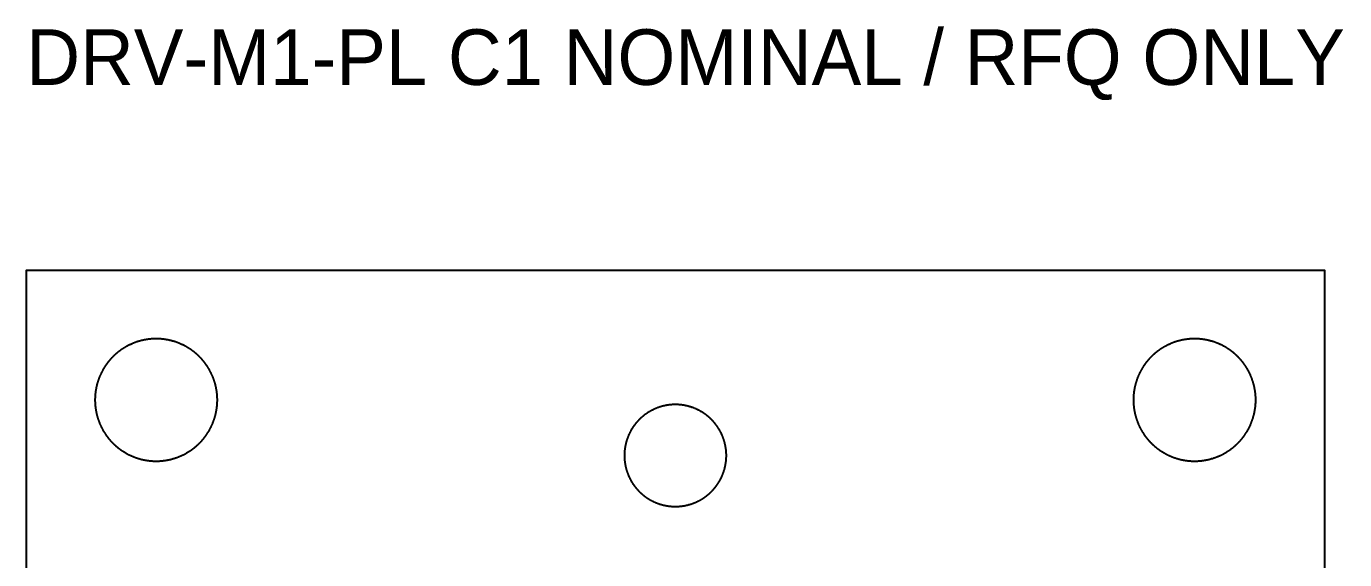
# Model space of a CAD drawing. Header units: millimetres. Extents: x 0 to 109, y 0 to 78.
# Drawn here: x 0 to 71.1, y 49.4 to 78.2 of the extents above; entities that cross this region are included whole.
import ezdxf

# ---------------------------------------------------------------- set-up
doc = ezdxf.new("R2010")
doc.units = ezdxf.units.MM
doc.layers.add('CUT', color=7, linetype='Continuous')
doc.layers.add('INFO', color=7, linetype='Continuous')

msp = doc.modelspace()

# ---------------------------------------------------------------- linework, layer by layer
at = {"layer": 'CUT'}
for points in [[(0, 0), (0, 65), (70, 65), (70, 0)], [(10.3, 58.04), (10.299, 58.061), (10.299, 58.081), (10.298, 58.101), (10.298, 58.121), (10.297, 58.142), (10.296, 58.162), (10.295, 58.182), (10.294, 58.202), (10.292, 58.223), (10.291, 58.243), (10.29, 58.263), (10.288, 58.283), (10.286, 58.303), (10.284, 58.323), (10.282, 58.344), (10.28, 58.364), (10.278, 58.384), (10.275, 58.404), (10.273, 58.424), (10.27, 58.444), (10.267, 58.464), (10.264, 58.484), (10.261, 58.504), (10.258, 58.524), (10.255, 58.544), (10.251, 58.564), (10.248, 58.584), (10.244, 58.604), (10.24, 58.624), (10.237, 58.644), (10.233, 58.664), (10.228, 58.683), (10.224, 58.703), (10.22, 58.723), (10.215, 58.743), (10.211, 58.762), (10.206, 58.782), (10.201, 58.802), (10.196, 58.821), (10.191, 58.841), (10.186, 58.861), (10.18, 58.88), (10.175, 58.9), (10.169, 58.919), (10.164, 58.939), (10.158, 58.958), (10.152, 58.977), (10.146, 58.997), (10.14, 59.016), (10.133, 59.035), (10.127, 59.054), (10.121, 59.074), (10.114, 59.093), (10.107, 59.112), (10.1, 59.131), (10.093, 59.15), (10.086, 59.169), (10.079, 59.188), (10.072, 59.207), (10.064, 59.225), (10.056, 59.244), (10.049, 59.263), (10.041, 59.282), (10.033, 59.3), (10.025, 59.319), (10.017, 59.337), (10.009, 59.356), (10, 59.374), (9.992, 59.393), (9.983, 59.411), (9.974, 59.429), (9.966, 59.447), (9.957, 59.466), (9.948, 59.484), (9.938, 59.502), (9.929, 59.52), (9.92, 59.538), (9.91, 59.556), (9.901, 59.573), (9.891, 59.591), (9.881, 59.609), (9.871, 59.627), (9.861, 59.644), (9.851, 59.662), (9.841, 59.679), (9.831, 59.697), (9.82, 59.714), (9.809, 59.731), (9.799, 59.748), (9.788, 59.765), (9.777, 59.783), (9.766, 59.8), (9.755, 59.817), (9.744, 59.833), (9.733, 59.85), (9.721, 59.867), (9.71, 59.884), (9.698, 59.9), (9.686, 59.917), (9.675, 59.933), (9.663, 59.95), (9.651, 59.966), (9.638, 59.982), (9.626, 59.998), (9.614, 60.014), (9.602, 60.03), (9.589, 60.046), (9.576, 60.062), (9.564, 60.078), (9.551, 60.093), (9.538, 60.109), (9.525, 60.125), (9.512, 60.14), (9.499, 60.155), (9.486, 60.171), (9.472, 60.186), (9.459, 60.201), (9.445, 60.216), (9.431, 60.231), (9.418, 60.246), (9.404, 60.261), (9.39, 60.275), (9.376, 60.29), (9.362, 60.305), (9.348, 60.319), (9.333, 60.333), (9.319, 60.348), (9.305, 60.362), (9.29, 60.376), (9.275, 60.39), (9.261, 60.404), (9.246, 60.418), (9.231, 60.431), (9.216, 60.445), (9.201, 60.459), (9.186, 60.472), (9.171, 60.486), (9.155, 60.499), (9.14, 60.512), (9.125, 60.525), (9.109, 60.538), (9.093, 60.551), (9.078, 60.564), (9.062, 60.576), (9.046, 60.589), (9.03, 60.602), (9.014, 60.614), (8.998, 60.626), (8.982, 60.638), (8.966, 60.651), (8.95, 60.663), (8.933, 60.675), (8.917, 60.686), (8.9, 60.698), (8.884, 60.71), (8.867, 60.721), (8.85, 60.733), (8.833, 60.744), (8.817, 60.755), (8.8, 60.766), (8.783, 60.777), (8.765, 60.788), (8.748, 60.799), (8.731, 60.809), (8.714, 60.82), (8.697, 60.831), (8.679, 60.841), (8.662, 60.851), (8.644, 60.861), (8.627, 60.871), (8.609, 60.881), (8.591, 60.891), (8.573, 60.901), (8.556, 60.91), (8.538, 60.92), (8.52, 60.929), (8.502, 60.938), (8.484, 60.948), (8.466, 60.957), (8.447, 60.966), (8.429, 60.974), (8.411, 60.983), (8.393, 60.992), (8.374, 61), (8.356, 61.009), (8.337, 61.017), (8.319, 61.025), (8.3, 61.033), (8.282, 61.041), (8.263, 61.049), (8.244, 61.056), (8.225, 61.064), (8.207, 61.072), (8.188, 61.079), (8.169, 61.086), (8.15, 61.093), (8.131, 61.1), (8.112, 61.107), (8.093, 61.114), (8.074, 61.121), (8.054, 61.127), (8.035, 61.133), (8.016, 61.14), (7.997, 61.146), (7.977, 61.152), (7.958, 61.158), (7.939, 61.164), (7.919, 61.169), (7.9, 61.175), (7.88, 61.18), (7.861, 61.186), (7.841, 61.191), (7.821, 61.196), (7.802, 61.201), (7.782, 61.206), (7.762, 61.211), (7.743, 61.215), (7.723, 61.22), (7.703, 61.224), (7.683, 61.228), (7.664, 61.233), (7.644, 61.237), (7.624, 61.24), (7.604, 61.244), (7.584, 61.248), (7.564, 61.251), (7.544, 61.255), (7.524, 61.258), (7.504, 61.261), (7.484, 61.264), (7.464, 61.267), (7.444, 61.27), (7.424, 61.273), (7.404, 61.275), (7.384, 61.278), (7.364, 61.28), (7.344, 61.282), (7.323, 61.284), (7.303, 61.286), (7.283, 61.288), (7.263, 61.29), (7.243, 61.291), (7.223, 61.292), (7.202, 61.294), (7.182, 61.295), (7.162, 61.296), (7.142, 61.297), (7.121, 61.298), (7.101, 61.298), (7.081, 61.299), (7.061, 61.299), (7.04, 61.3), (7.02, 61.3), (7, 61.3), (6.98, 61.3), (6.96, 61.3), (6.939, 61.299), (6.919, 61.299), (6.899, 61.298), (6.879, 61.298), (6.858, 61.297), (6.838, 61.296), (6.818, 61.295), (6.798, 61.294), (6.777, 61.292), (6.757, 61.291), (6.737, 61.29), (6.717, 61.288), (6.697, 61.286), (6.677, 61.284), (6.656, 61.282), (6.636, 61.28), (6.616, 61.278), (6.596, 61.275), (6.576, 61.273), (6.556, 61.27), (6.536, 61.267), (6.516, 61.264), (6.496, 61.261), (6.476, 61.258), (6.456, 61.255), (6.436, 61.251), (6.416, 61.248), (6.396, 61.244), (6.376, 61.24), (6.356, 61.237), (6.336, 61.233), (6.317, 61.228), (6.297, 61.224), (6.277, 61.22), (6.257, 61.215), (6.238, 61.211), (6.218, 61.206), (6.198, 61.201), (6.179, 61.196), (6.159, 61.191), (6.139, 61.186), (6.12, 61.18), (6.1, 61.175), (6.081, 61.169), (6.061, 61.164), (6.042, 61.158), (6.023, 61.152), (6.003, 61.146), (5.984, 61.14), (5.965, 61.133), (5.946, 61.127), (5.926, 61.121), (5.907, 61.114), (5.888, 61.107), (5.869, 61.1), (5.85, 61.093), (5.831, 61.086), (5.812, 61.079), (5.793, 61.072), (5.775, 61.064), (5.756, 61.056), (5.737, 61.049), (5.718, 61.041), (5.7, 61.033), (5.681, 61.025), (5.663, 61.017), (5.644, 61.009), (5.626, 61), (5.607, 60.992), (5.589, 60.983), (5.571, 60.974), (5.553, 60.966), (5.534, 60.957), (5.516, 60.948), (5.498, 60.938), (5.48, 60.929), (5.462, 60.92), (5.444, 60.91), (5.427, 60.901), (5.409, 60.891), (5.391, 60.881), (5.373, 60.871), (5.356, 60.861), (5.338, 60.851), (5.321, 60.841), (5.303, 60.831), (5.286, 60.82), (5.269, 60.809), (5.252, 60.799), (5.235, 60.788), (5.217, 60.777), (5.2, 60.766), (5.183, 60.755), (5.167, 60.744), (5.15, 60.733), (5.133, 60.721), (5.116, 60.71), (5.1, 60.698), (5.083, 60.686), (5.067, 60.675), (5.05, 60.663), (5.034, 60.651), (5.018, 60.638), (5.002, 60.626), (4.986, 60.614), (4.97, 60.602), (4.954, 60.589), (4.938, 60.576), (4.922, 60.564), (4.907, 60.551), (4.891, 60.538), (4.875, 60.525), (4.86, 60.512), (4.845, 60.499), (4.829, 60.486), (4.814, 60.472), (4.799, 60.459), (4.784, 60.445), (4.769, 60.431), (4.754, 60.418), (4.739, 60.404), (4.725, 60.39), (4.71, 60.376), (4.695, 60.362), (4.681, 60.348), (4.667, 60.333), (4.652, 60.319), (4.638, 60.305), (4.624, 60.29), (4.61, 60.275), (4.596, 60.261), (4.582, 60.246), (4.569, 60.231), (4.555, 60.216), (4.541, 60.201), (4.528, 60.186), (4.514, 60.171), (4.501, 60.155), (4.488, 60.14), (4.475, 60.125), (4.462, 60.109), (4.449, 60.093), (4.436, 60.078), (4.424, 60.062), (4.411, 60.046), (4.398, 60.03), (4.386, 60.014), (4.374, 59.998), (4.362, 59.982), (4.349, 59.966), (4.337, 59.95), (4.325, 59.933), (4.314, 59.917), (4.302, 59.9), (4.29, 59.884), (4.279, 59.867), (4.267, 59.85), (4.256, 59.833), (4.245, 59.817), (4.234, 59.8), (4.223, 59.783), (4.212, 59.765), (4.201, 59.748), (4.191, 59.731), (4.18, 59.714), (4.169, 59.697), (4.159, 59.679), (4.149, 59.662), (4.139, 59.644), (4.129, 59.627), (4.119, 59.609), (4.109, 59.591), (4.099, 59.573), (4.09, 59.556), (4.08, 59.538), (4.071, 59.52), (4.062, 59.502), (4.052, 59.484), (4.043, 59.466), (4.034, 59.447), (4.026, 59.429), (4.017, 59.411), (4.008, 59.393), (4, 59.374), (3.991, 59.356), (3.983, 59.337), (3.975, 59.319), (3.967, 59.3), (3.959, 59.282), (3.951, 59.263), (3.944, 59.244), (3.936, 59.225), (3.928, 59.207), (3.921, 59.188), (3.914, 59.169), (3.907, 59.15), (3.9, 59.131), (3.893, 59.112), (3.886, 59.093), (3.879, 59.074), (3.873, 59.054), (3.867, 59.035), (3.86, 59.016), (3.854, 58.997), (3.848, 58.977), (3.842, 58.958), (3.836, 58.939), (3.831, 58.919), (3.825, 58.9), (3.82, 58.88), (3.814, 58.861), (3.809, 58.841), (3.804, 58.821), (3.799, 58.802), (3.794, 58.782), (3.789, 58.762), (3.785, 58.743), (3.78, 58.723), (3.776, 58.703), (3.772, 58.683), (3.767, 58.664), (3.763, 58.644), (3.76, 58.624), (3.756, 58.604), (3.752, 58.584), (3.749, 58.564), (3.745, 58.544), (3.742, 58.524), (3.739, 58.504), (3.736, 58.484), (3.733, 58.464), (3.73, 58.444), (3.727, 58.424), (3.725, 58.404), (3.722, 58.384), (3.72, 58.364), (3.718, 58.344), (3.716, 58.323), (3.714, 58.303), (3.712, 58.283), (3.71, 58.263), (3.709, 58.243), (3.708, 58.223), (3.706, 58.202), (3.705, 58.182), (3.704, 58.162), (3.703, 58.142), (3.702, 58.121), (3.702, 58.101), (3.701, 58.081), (3.701, 58.061), (3.7, 58.04), (3.7, 58.02), (3.7, 58), (3.7, 57.98), (3.7, 57.96), (3.701, 57.939), (3.701, 57.919), (3.702, 57.899), (3.702, 57.879), (3.703, 57.858), (3.704, 57.838), (3.705, 57.818), (3.706, 57.798), (3.708, 57.777), (3.709, 57.757), (3.71, 57.737), (3.712, 57.717), (3.714, 57.697), (3.716, 57.677), (3.718, 57.656), (3.72, 57.636), (3.722, 57.616), (3.725, 57.596), (3.727, 57.576), (3.73, 57.556), (3.733, 57.536), (3.736, 57.516), (3.739, 57.496), (3.742, 57.476), (3.745, 57.456), (3.749, 57.436), (3.752, 57.416), (3.756, 57.396), (3.76, 57.376), (3.763, 57.356), (3.767, 57.336), (3.772, 57.317), (3.776, 57.297), (3.78, 57.277), (3.785, 57.257), (3.789, 57.238), (3.794, 57.218), (3.799, 57.198), (3.804, 57.179), (3.809, 57.159), (3.814, 57.139), (3.82, 57.12), (3.825, 57.1), (3.831, 57.081), (3.836, 57.061), (3.842, 57.042), (3.848, 57.023), (3.854, 57.003), (3.86, 56.984), (3.867, 56.965), (3.873, 56.946), (3.879, 56.926), (3.886, 56.907), (3.893, 56.888), (3.9, 56.869), (3.907, 56.85), (3.914, 56.831), (3.921, 56.812), (3.928, 56.793), (3.936, 56.775), (3.944, 56.756), (3.951, 56.737), (3.959, 56.718), (3.967, 56.7), (3.975, 56.681), (3.983, 56.663), (3.991, 56.644), (4, 56.626), (4.008, 56.607), (4.017, 56.589), (4.026, 56.571), (4.034, 56.553), (4.043, 56.534), (4.052, 56.516), (4.062, 56.498), (4.071, 56.48), (4.08, 56.462), (4.09, 56.444), (4.099, 56.427), (4.109, 56.409), (4.119, 56.391), (4.129, 56.373), (4.139, 56.356), (4.149, 56.338), (4.159, 56.321), (4.169, 56.303), (4.18, 56.286), (4.191, 56.269), (4.201, 56.252), (4.212, 56.235), (4.223, 56.217), (4.234, 56.2), (4.245, 56.183), (4.256, 56.167), (4.267, 56.15), (4.279, 56.133), (4.29, 56.116), (4.302, 56.1), (4.314, 56.083), (4.325, 56.067), (4.337, 56.05), (4.349, 56.034), (4.362, 56.018), (4.374, 56.002), (4.386, 55.986), (4.398, 55.97), (4.411, 55.954), (4.424, 55.938), (4.436, 55.922), (4.449, 55.907), (4.462, 55.891), (4.475, 55.875), (4.488, 55.86), (4.501, 55.845), (4.514, 55.829), (4.528, 55.814), (4.541, 55.799), (4.555, 55.784), (4.569, 55.769), (4.582, 55.754), (4.596, 55.739), (4.61, 55.725), (4.624, 55.71), (4.638, 55.695), (4.652, 55.681), (4.667, 55.667), (4.681, 55.652), (4.695, 55.638), (4.71, 55.624), (4.725, 55.61), (4.739, 55.596), (4.754, 55.582), (4.769, 55.569), (4.784, 55.555), (4.799, 55.541), (4.814, 55.528), (4.829, 55.514), (4.845, 55.501), (4.86, 55.488), (4.875, 55.475), (4.891, 55.462), (4.907, 55.449), (4.922, 55.436), (4.938, 55.424), (4.954, 55.411), (4.97, 55.398), (4.986, 55.386), (5.002, 55.374), (5.018, 55.362), (5.034, 55.349), (5.05, 55.337), (5.067, 55.325), (5.083, 55.314), (5.1, 55.302), (5.116, 55.29), (5.133, 55.279), (5.15, 55.267), (5.167, 55.256), (5.183, 55.245), (5.2, 55.234), (5.217, 55.223), (5.235, 55.212), (5.252, 55.201), (5.269, 55.191), (5.286, 55.18), (5.303, 55.169), (5.321, 55.159), (5.338, 55.149), (5.356, 55.139), (5.373, 55.129), (5.391, 55.119), (5.409, 55.109), (5.427, 55.099), (5.444, 55.09), (5.462, 55.08), (5.48, 55.071), (5.498, 55.062), (5.516, 55.052), (5.534, 55.043), (5.553, 55.034), (5.571, 55.026), (5.589, 55.017), (5.607, 55.008), (5.626, 55), (5.644, 54.991), (5.663, 54.983), (5.681, 54.975), (5.7, 54.967), (5.718, 54.959), (5.737, 54.951), (5.756, 54.944), (5.775, 54.936), (5.793, 54.928), (5.812, 54.921), (5.831, 54.914), (5.85, 54.907), (5.869, 54.9), (5.888, 54.893), (5.907, 54.886), (5.926, 54.879), (5.946, 54.873), (5.965, 54.867), (5.984, 54.86), (6.003, 54.854), (6.023, 54.848), (6.042, 54.842), (6.061, 54.836), (6.081, 54.831), (6.1, 54.825), (6.12, 54.82), (6.139, 54.814), (6.159, 54.809), (6.179, 54.804), (6.198, 54.799), (6.218, 54.794), (6.238, 54.789), (6.257, 54.785), (6.277, 54.78), (6.297, 54.776), (6.317, 54.772), (6.336, 54.767), (6.356, 54.763), (6.376, 54.76), (6.396, 54.756), (6.416, 54.752), (6.436, 54.749), (6.456, 54.745), (6.476, 54.742), (6.496, 54.739), (6.516, 54.736), (6.536, 54.733), (6.556, 54.73), (6.576, 54.727), (6.596, 54.725), (6.616, 54.722), (6.636, 54.72), (6.656, 54.718), (6.677, 54.716), (6.697, 54.714), (6.717, 54.712), (6.737, 54.71), (6.757, 54.709), (6.777, 54.708), (6.798, 54.706), (6.818, 54.705), (6.838, 54.704), (6.858, 54.703), (6.879, 54.702), (6.899, 54.702), (6.919, 54.701), (6.939, 54.701), (6.96, 54.7), (6.98, 54.7), (7, 54.7), (7.02, 54.7), (7.04, 54.7), (7.061, 54.701), (7.081, 54.701), (7.101, 54.702), (7.121, 54.702), (7.142, 54.703), (7.162, 54.704), (7.182, 54.705), (7.202, 54.706), (7.223, 54.708), (7.243, 54.709), (7.263, 54.71), (7.283, 54.712), (7.303, 54.714), (7.323, 54.716), (7.344, 54.718), (7.364, 54.72), (7.384, 54.722), (7.404, 54.725), (7.424, 54.727), (7.444, 54.73), (7.464, 54.733), (7.484, 54.736), (7.504, 54.739), (7.524, 54.742), (7.544, 54.745), (7.564, 54.749), (7.584, 54.752), (7.604, 54.756), (7.624, 54.76), (7.644, 54.763), (7.664, 54.767), (7.683, 54.772), (7.703, 54.776), (7.723, 54.78), (7.743, 54.785), (7.762, 54.789), (7.782, 54.794), (7.802, 54.799), (7.821, 54.804), (7.841, 54.809), (7.861, 54.814), (7.88, 54.82), (7.9, 54.825), (7.919, 54.831), (7.939, 54.836), (7.958, 54.842), (7.977, 54.848), (7.997, 54.854), (8.016, 54.86), (8.035, 54.867), (8.054, 54.873), (8.074, 54.879), (8.093, 54.886), (8.112, 54.893), (8.131, 54.9), (8.15, 54.907), (8.169, 54.914), (8.188, 54.921), (8.207, 54.928), (8.225, 54.936), (8.244, 54.944), (8.263, 54.951), (8.282, 54.959), (8.3, 54.967), (8.319, 54.975), (8.337, 54.983), (8.356, 54.991), (8.374, 55), (8.393, 55.008), (8.411, 55.017), (8.429, 55.026), (8.447, 55.034), (8.466, 55.043), (8.484, 55.052), (8.502, 55.062), (8.52, 55.071), (8.538, 55.08), (8.556, 55.09), (8.573, 55.099), (8.591, 55.109), (8.609, 55.119), (8.627, 55.129), (8.644, 55.139), (8.662, 55.149), (8.679, 55.159), (8.697, 55.169), (8.714, 55.18), (8.731, 55.191), (8.748, 55.201), (8.765, 55.212), (8.783, 55.223), (8.8, 55.234), (8.817, 55.245), (8.833, 55.256), (8.85, 55.267), (8.867, 55.279), (8.884, 55.29), (8.9, 55.302), (8.917, 55.314), (8.933, 55.325), (8.95, 55.337), (8.966, 55.349), (8.982, 55.362), (8.998, 55.374), (9.014, 55.386), (9.03, 55.398), (9.046, 55.411), (9.062, 55.424), (9.078, 55.436), (9.093, 55.449), (9.109, 55.462), (9.125, 55.475), (9.14, 55.488), (9.155, 55.501), (9.171, 55.514), (9.186, 55.528), (9.201, 55.541), (9.216, 55.555), (9.231, 55.569), (9.246, 55.582), (9.261, 55.596), (9.275, 55.61), (9.29, 55.624), (9.305, 55.638), (9.319, 55.652), (9.333, 55.667), (9.348, 55.681), (9.362, 55.695), (9.376, 55.71), (9.39, 55.725), (9.404, 55.739), (9.418, 55.754), (9.431, 55.769), (9.445, 55.784), (9.459, 55.799), (9.472, 55.814), (9.486, 55.829), (9.499, 55.845), (9.512, 55.86), (9.525, 55.875), (9.538, 55.891), (9.551, 55.907), (9.564, 55.922), (9.576, 55.938), (9.589, 55.954), (9.602, 55.97), (9.614, 55.986), (9.626, 56.002), (9.638, 56.018), (9.651, 56.034), (9.663, 56.05), (9.675, 56.067), (9.686, 56.083), (9.698, 56.1), (9.71, 56.116), (9.721, 56.133), (9.733, 56.15), (9.744, 56.167), (9.755, 56.183), (9.766, 56.2), (9.777, 56.217), (9.788, 56.235), (9.799, 56.252), (9.809, 56.269), (9.82, 56.286), (9.831, 56.303), (9.841, 56.321), (9.851, 56.338), (9.861, 56.356), (9.871, 56.373), (9.881, 56.391), (9.891, 56.409), (9.901, 56.427), (9.91, 56.444), (9.92, 56.462), (9.929, 56.48), (9.938, 56.498), (9.948, 56.516), (9.957, 56.534), (9.966, 56.553), (9.974, 56.571), (9.983, 56.589), (9.992, 56.607), (10, 56.626), (10.009, 56.644), (10.017, 56.663), (10.025, 56.681), (10.033, 56.7), (10.041, 56.718), (10.049, 56.737), (10.056, 56.756), (10.064, 56.775), (10.072, 56.793), (10.079, 56.812), (10.086, 56.831), (10.093, 56.85), (10.1, 56.869), (10.107, 56.888), (10.114, 56.907), (10.121, 56.926), (10.127, 56.946), (10.133, 56.965), (10.14, 56.984), (10.146, 57.003), (10.152, 57.023), (10.158, 57.042), (10.164, 57.061), (10.169, 57.081), (10.175, 57.1), (10.18, 57.12), (10.186, 57.139), (10.191, 57.159), (10.196, 57.179), (10.201, 57.198), (10.206, 57.218), (10.211, 57.238), (10.215, 57.257), (10.22, 57.277), (10.224, 57.297), (10.228, 57.317), (10.233, 57.336), (10.237, 57.356), (10.24, 57.376), (10.244, 57.396), (10.248, 57.416), (10.251, 57.436), (10.255, 57.456), (10.258, 57.476), (10.261, 57.496), (10.264, 57.516), (10.267, 57.536), (10.27, 57.556), (10.273, 57.576), (10.275, 57.596), (10.278, 57.616), (10.28, 57.636), (10.282, 57.656), (10.284, 57.677), (10.286, 57.697), (10.288, 57.717), (10.29, 57.737), (10.291, 57.757), (10.292, 57.777), (10.294, 57.798), (10.295, 57.818), (10.296, 57.838), (10.297, 57.858), (10.298, 57.879), (10.298, 57.899), (10.299, 57.919), (10.299, 57.939), (10.3, 57.96), (10.3, 57.98), (10.3, 58), (10.3, 58.02)], [(66.3, 58.02), (66.3, 58.04), (66.299, 58.061), (66.299, 58.081), (66.298, 58.101), (66.298, 58.121), (66.297, 58.142), (66.296, 58.162), (66.295, 58.182), (66.294, 58.202), (66.292, 58.223), (66.291, 58.243), (66.29, 58.263), (66.288, 58.283), (66.286, 58.303), (66.284, 58.323), (66.282, 58.344), (66.28, 58.364), (66.278, 58.384), (66.275, 58.404), (66.273, 58.424), (66.27, 58.444), (66.267, 58.464), (66.264, 58.484), (66.261, 58.504), (66.258, 58.524), (66.255, 58.544), (66.251, 58.564), (66.248, 58.584), (66.244, 58.604), (66.24, 58.624), (66.237, 58.644), (66.233, 58.664), (66.228, 58.683), (66.224, 58.703), (66.22, 58.723), (66.215, 58.743), (66.211, 58.762), (66.206, 58.782), (66.201, 58.802), (66.196, 58.821), (66.191, 58.841), (66.186, 58.861), (66.18, 58.88), (66.175, 58.9), (66.169, 58.919), (66.164, 58.939), (66.158, 58.958), (66.152, 58.977), (66.146, 58.997), (66.14, 59.016), (66.133, 59.035), (66.127, 59.054), (66.121, 59.074), (66.114, 59.093), (66.107, 59.112), (66.1, 59.131), (66.093, 59.15), (66.086, 59.169), (66.079, 59.188), (66.072, 59.207), (66.064, 59.225), (66.056, 59.244), (66.049, 59.263), (66.041, 59.282), (66.033, 59.3), (66.025, 59.319), (66.017, 59.337), (66.009, 59.356), (66, 59.374), (65.992, 59.393), (65.983, 59.411), (65.974, 59.429), (65.966, 59.447), (65.957, 59.466), (65.948, 59.484), (65.938, 59.502), (65.929, 59.52), (65.92, 59.538), (65.91, 59.556), (65.901, 59.573), (65.891, 59.591), (65.881, 59.609), (65.871, 59.627), (65.861, 59.644), (65.851, 59.662), (65.841, 59.679), (65.831, 59.697), (65.82, 59.714), (65.809, 59.731), (65.799, 59.748), (65.788, 59.765), (65.777, 59.783), (65.766, 59.8), (65.755, 59.817), (65.744, 59.833), (65.733, 59.85), (65.721, 59.867), (65.71, 59.884), (65.698, 59.9), (65.686, 59.917), (65.675, 59.933), (65.663, 59.95), (65.651, 59.966), (65.638, 59.982), (65.626, 59.998), (65.614, 60.014), (65.602, 60.03), (65.589, 60.046), (65.576, 60.062), (65.564, 60.078), (65.551, 60.093), (65.538, 60.109), (65.525, 60.125), (65.512, 60.14), (65.499, 60.155), (65.486, 60.171), (65.472, 60.186), (65.459, 60.201), (65.445, 60.216), (65.431, 60.231), (65.418, 60.246), (65.404, 60.261), (65.39, 60.275), (65.376, 60.29), (65.362, 60.305), (65.348, 60.319), (65.333, 60.333), (65.319, 60.348), (65.305, 60.362), (65.29, 60.376), (65.275, 60.39), (65.261, 60.404), (65.246, 60.418), (65.231, 60.431), (65.216, 60.445), (65.201, 60.459), (65.186, 60.472), (65.171, 60.486), (65.155, 60.499), (65.14, 60.512), (65.125, 60.525), (65.109, 60.538), (65.093, 60.551), (65.078, 60.564), (65.062, 60.576), (65.046, 60.589), (65.03, 60.602), (65.014, 60.614), (64.998, 60.626), (64.982, 60.638), (64.966, 60.651), (64.95, 60.663), (64.933, 60.675), (64.917, 60.686), (64.9, 60.698), (64.884, 60.71), (64.867, 60.721), (64.85, 60.733), (64.833, 60.744), (64.817, 60.755), (64.8, 60.766), (64.783, 60.777), (64.765, 60.788), (64.748, 60.799), (64.731, 60.809), (64.714, 60.82), (64.697, 60.831), (64.679, 60.841), (64.662, 60.851), (64.644, 60.861), (64.627, 60.871), (64.609, 60.881), (64.591, 60.891), (64.573, 60.901), (64.556, 60.91), (64.538, 60.92), (64.52, 60.929), (64.502, 60.938), (64.484, 60.948), (64.466, 60.957), (64.447, 60.966), (64.429, 60.974), (64.411, 60.983), (64.393, 60.992), (64.374, 61), (64.356, 61.009), (64.337, 61.017), (64.319, 61.025), (64.3, 61.033), (64.282, 61.041), (64.263, 61.049), (64.244, 61.056), (64.225, 61.064), (64.207, 61.072), (64.188, 61.079), (64.169, 61.086), (64.15, 61.093), (64.131, 61.1), (64.112, 61.107), (64.093, 61.114), (64.074, 61.121), (64.054, 61.127), (64.035, 61.133), (64.016, 61.14), (63.997, 61.146), (63.977, 61.152), (63.958, 61.158), (63.939, 61.164), (63.919, 61.169), (63.9, 61.175), (63.88, 61.18), (63.861, 61.186), (63.841, 61.191), (63.821, 61.196), (63.802, 61.201), (63.782, 61.206), (63.762, 61.211), (63.743, 61.215), (63.723, 61.22), (63.703, 61.224), (63.683, 61.228), (63.664, 61.233), (63.644, 61.237), (63.624, 61.24), (63.604, 61.244), (63.584, 61.248), (63.564, 61.251), (63.544, 61.255), (63.524, 61.258), (63.504, 61.261), (63.484, 61.264), (63.464, 61.267), (63.444, 61.27), (63.424, 61.273), (63.404, 61.275), (63.384, 61.278), (63.364, 61.28), (63.344, 61.282), (63.323, 61.284), (63.303, 61.286), (63.283, 61.288), (63.263, 61.29), (63.243, 61.291), (63.223, 61.292), (63.202, 61.294), (63.182, 61.295), (63.162, 61.296), (63.142, 61.297), (63.121, 61.298), (63.101, 61.298), (63.081, 61.299), (63.061, 61.299), (63.04, 61.3), (63.02, 61.3), (63, 61.3), (62.98, 61.3), (62.96, 61.3), (62.939, 61.299), (62.919, 61.299), (62.899, 61.298), (62.879, 61.298), (62.858, 61.297), (62.838, 61.296), (62.818, 61.295), (62.798, 61.294), (62.777, 61.292), (62.757, 61.291), (62.737, 61.29), (62.717, 61.288), (62.697, 61.286), (62.677, 61.284), (62.656, 61.282), (62.636, 61.28), (62.616, 61.278), (62.596, 61.275), (62.576, 61.273), (62.556, 61.27), (62.536, 61.267), (62.516, 61.264), (62.496, 61.261), (62.476, 61.258), (62.456, 61.255), (62.436, 61.251), (62.416, 61.248), (62.396, 61.244), (62.376, 61.24), (62.356, 61.237), (62.336, 61.233), (62.317, 61.228), (62.297, 61.224), (62.277, 61.22), (62.257, 61.215), (62.238, 61.211), (62.218, 61.206), (62.198, 61.201), (62.179, 61.196), (62.159, 61.191), (62.139, 61.186), (62.12, 61.18), (62.1, 61.175), (62.081, 61.169), (62.061, 61.164), (62.042, 61.158), (62.023, 61.152), (62.003, 61.146), (61.984, 61.14), (61.965, 61.133), (61.946, 61.127), (61.926, 61.121), (61.907, 61.114), (61.888, 61.107), (61.869, 61.1), (61.85, 61.093), (61.831, 61.086), (61.812, 61.079), (61.793, 61.072), (61.775, 61.064), (61.756, 61.056), (61.737, 61.049), (61.718, 61.041), (61.7, 61.033), (61.681, 61.025), (61.663, 61.017), (61.644, 61.009), (61.626, 61), (61.607, 60.992), (61.589, 60.983), (61.571, 60.974), (61.553, 60.966), (61.534, 60.957), (61.516, 60.948), (61.498, 60.938), (61.48, 60.929), (61.462, 60.92), (61.444, 60.91), (61.427, 60.901), (61.409, 60.891), (61.391, 60.881), (61.373, 60.871), (61.356, 60.861), (61.338, 60.851), (61.321, 60.841), (61.303, 60.831), (61.286, 60.82), (61.269, 60.809), (61.252, 60.799), (61.235, 60.788), (61.217, 60.777), (61.2, 60.766), (61.183, 60.755), (61.167, 60.744), (61.15, 60.733), (61.133, 60.721), (61.116, 60.71), (61.1, 60.698), (61.083, 60.686), (61.067, 60.675), (61.05, 60.663), (61.034, 60.651), (61.018, 60.638), (61.002, 60.626), (60.986, 60.614), (60.97, 60.602), (60.954, 60.589), (60.938, 60.576), (60.922, 60.564), (60.907, 60.551), (60.891, 60.538), (60.875, 60.525), (60.86, 60.512), (60.845, 60.499), (60.829, 60.486), (60.814, 60.472), (60.799, 60.459), (60.784, 60.445), (60.769, 60.431), (60.754, 60.418), (60.739, 60.404), (60.725, 60.39), (60.71, 60.376), (60.695, 60.362), (60.681, 60.348), (60.667, 60.333), (60.652, 60.319), (60.638, 60.305), (60.624, 60.29), (60.61, 60.275), (60.596, 60.261), (60.582, 60.246), (60.569, 60.231), (60.555, 60.216), (60.541, 60.201), (60.528, 60.186), (60.514, 60.171), (60.501, 60.155), (60.488, 60.14), (60.475, 60.125), (60.462, 60.109), (60.449, 60.093), (60.436, 60.078), (60.424, 60.062), (60.411, 60.046), (60.398, 60.03), (60.386, 60.014), (60.374, 59.998), (60.362, 59.982), (60.349, 59.966), (60.337, 59.95), (60.325, 59.933), (60.314, 59.917), (60.302, 59.9), (60.29, 59.884), (60.279, 59.867), (60.267, 59.85), (60.256, 59.833), (60.245, 59.817), (60.234, 59.8), (60.223, 59.783), (60.212, 59.765), (60.201, 59.748), (60.191, 59.731), (60.18, 59.714), (60.169, 59.697), (60.159, 59.679), (60.149, 59.662), (60.139, 59.644), (60.129, 59.627), (60.119, 59.609), (60.109, 59.591), (60.099, 59.573), (60.09, 59.556), (60.08, 59.538), (60.071, 59.52), (60.062, 59.502), (60.052, 59.484), (60.043, 59.466), (60.034, 59.447), (60.026, 59.429), (60.017, 59.411), (60.008, 59.393), (60, 59.374), (59.991, 59.356), (59.983, 59.337), (59.975, 59.319), (59.967, 59.3), (59.959, 59.282), (59.951, 59.263), (59.944, 59.244), (59.936, 59.225), (59.928, 59.207), (59.921, 59.188), (59.914, 59.169), (59.907, 59.15), (59.9, 59.131), (59.893, 59.112), (59.886, 59.093), (59.879, 59.074), (59.873, 59.054), (59.867, 59.035), (59.86, 59.016), (59.854, 58.997), (59.848, 58.977), (59.842, 58.958), (59.836, 58.939), (59.831, 58.919), (59.825, 58.9), (59.82, 58.88), (59.814, 58.861), (59.809, 58.841), (59.804, 58.821), (59.799, 58.802), (59.794, 58.782), (59.789, 58.762), (59.785, 58.743), (59.78, 58.723), (59.776, 58.703), (59.772, 58.683), (59.767, 58.664), (59.763, 58.644), (59.76, 58.624), (59.756, 58.604), (59.752, 58.584), (59.749, 58.564), (59.745, 58.544), (59.742, 58.524), (59.739, 58.504), (59.736, 58.484), (59.733, 58.464), (59.73, 58.444), (59.727, 58.424), (59.725, 58.404), (59.722, 58.384), (59.72, 58.364), (59.718, 58.344), (59.716, 58.323), (59.714, 58.303), (59.712, 58.283), (59.71, 58.263), (59.709, 58.243), (59.708, 58.223), (59.706, 58.202), (59.705, 58.182), (59.704, 58.162), (59.703, 58.142), (59.702, 58.121), (59.702, 58.101), (59.701, 58.081), (59.701, 58.061), (59.7, 58.04), (59.7, 58.02), (59.7, 58), (59.7, 57.98), (59.7, 57.96), (59.701, 57.939), (59.701, 57.919), (59.702, 57.899), (59.702, 57.879), (59.703, 57.858), (59.704, 57.838), (59.705, 57.818), (59.706, 57.798), (59.708, 57.777), (59.709, 57.757), (59.71, 57.737), (59.712, 57.717), (59.714, 57.697), (59.716, 57.677), (59.718, 57.656), (59.72, 57.636), (59.722, 57.616), (59.725, 57.596), (59.727, 57.576), (59.73, 57.556), (59.733, 57.536), (59.736, 57.516), (59.739, 57.496), (59.742, 57.476), (59.745, 57.456), (59.749, 57.436), (59.752, 57.416), (59.756, 57.396), (59.76, 57.376), (59.763, 57.356), (59.767, 57.336), (59.772, 57.317), (59.776, 57.297), (59.78, 57.277), (59.785, 57.257), (59.789, 57.238), (59.794, 57.218), (59.799, 57.198), (59.804, 57.179), (59.809, 57.159), (59.814, 57.139), (59.82, 57.12), (59.825, 57.1), (59.831, 57.081), (59.836, 57.061), (59.842, 57.042), (59.848, 57.023), (59.854, 57.003), (59.86, 56.984), (59.867, 56.965), (59.873, 56.946), (59.879, 56.926), (59.886, 56.907), (59.893, 56.888), (59.9, 56.869), (59.907, 56.85), (59.914, 56.831), (59.921, 56.812), (59.928, 56.793), (59.936, 56.775), (59.944, 56.756), (59.951, 56.737), (59.959, 56.718), (59.967, 56.7), (59.975, 56.681), (59.983, 56.663), (59.991, 56.644), (60, 56.626), (60.008, 56.607), (60.017, 56.589), (60.026, 56.571), (60.034, 56.553), (60.043, 56.534), (60.052, 56.516), (60.062, 56.498), (60.071, 56.48), (60.08, 56.462), (60.09, 56.444), (60.099, 56.427), (60.109, 56.409), (60.119, 56.391), (60.129, 56.373), (60.139, 56.356), (60.149, 56.338), (60.159, 56.321), (60.169, 56.303), (60.18, 56.286), (60.191, 56.269), (60.201, 56.252), (60.212, 56.235), (60.223, 56.217), (60.234, 56.2), (60.245, 56.183), (60.256, 56.167), (60.267, 56.15), (60.279, 56.133), (60.29, 56.116), (60.302, 56.1), (60.314, 56.083), (60.325, 56.067), (60.337, 56.05), (60.349, 56.034), (60.362, 56.018), (60.374, 56.002), (60.386, 55.986), (60.398, 55.97), (60.411, 55.954), (60.424, 55.938), (60.436, 55.922), (60.449, 55.907), (60.462, 55.891), (60.475, 55.875), (60.488, 55.86), (60.501, 55.845), (60.514, 55.829), (60.528, 55.814), (60.541, 55.799), (60.555, 55.784), (60.569, 55.769), (60.582, 55.754), (60.596, 55.739), (60.61, 55.725), (60.624, 55.71), (60.638, 55.695), (60.652, 55.681), (60.667, 55.667), (60.681, 55.652), (60.695, 55.638), (60.71, 55.624), (60.725, 55.61), (60.739, 55.596), (60.754, 55.582), (60.769, 55.569), (60.784, 55.555), (60.799, 55.541), (60.814, 55.528), (60.829, 55.514), (60.845, 55.501), (60.86, 55.488), (60.875, 55.475), (60.891, 55.462), (60.907, 55.449), (60.922, 55.436), (60.938, 55.424), (60.954, 55.411), (60.97, 55.398), (60.986, 55.386), (61.002, 55.374), (61.018, 55.362), (61.034, 55.349), (61.05, 55.337), (61.067, 55.325), (61.083, 55.314), (61.1, 55.302), (61.116, 55.29), (61.133, 55.279), (61.15, 55.267), (61.167, 55.256), (61.183, 55.245), (61.2, 55.234), (61.217, 55.223), (61.235, 55.212), (61.252, 55.201), (61.269, 55.191), (61.286, 55.18), (61.303, 55.169), (61.321, 55.159), (61.338, 55.149), (61.356, 55.139), (61.373, 55.129), (61.391, 55.119), (61.409, 55.109), (61.427, 55.099), (61.444, 55.09), (61.462, 55.08), (61.48, 55.071), (61.498, 55.062), (61.516, 55.052), (61.534, 55.043), (61.553, 55.034), (61.571, 55.026), (61.589, 55.017), (61.607, 55.008), (61.626, 55), (61.644, 54.991), (61.663, 54.983), (61.681, 54.975), (61.7, 54.967), (61.718, 54.959), (61.737, 54.951), (61.756, 54.944), (61.775, 54.936), (61.793, 54.928), (61.812, 54.921), (61.831, 54.914), (61.85, 54.907), (61.869, 54.9), (61.888, 54.893), (61.907, 54.886), (61.926, 54.879), (61.946, 54.873), (61.965, 54.867), (61.984, 54.86), (62.003, 54.854), (62.023, 54.848), (62.042, 54.842), (62.061, 54.836), (62.081, 54.831), (62.1, 54.825), (62.12, 54.82), (62.139, 54.814), (62.159, 54.809), (62.179, 54.804), (62.198, 54.799), (62.218, 54.794), (62.238, 54.789), (62.257, 54.785), (62.277, 54.78), (62.297, 54.776), (62.317, 54.772), (62.336, 54.767), (62.356, 54.763), (62.376, 54.76), (62.396, 54.756), (62.416, 54.752), (62.436, 54.749), (62.456, 54.745), (62.476, 54.742), (62.496, 54.739), (62.516, 54.736), (62.536, 54.733), (62.556, 54.73), (62.576, 54.727), (62.596, 54.725), (62.616, 54.722), (62.636, 54.72), (62.656, 54.718), (62.677, 54.716), (62.697, 54.714), (62.717, 54.712), (62.737, 54.71), (62.757, 54.709), (62.777, 54.708), (62.798, 54.706), (62.818, 54.705), (62.838, 54.704), (62.858, 54.703), (62.879, 54.702), (62.899, 54.702), (62.919, 54.701), (62.939, 54.701), (62.96, 54.7), (62.98, 54.7), (63, 54.7), (63.02, 54.7), (63.04, 54.7), (63.061, 54.701), (63.081, 54.701), (63.101, 54.702), (63.121, 54.702), (63.142, 54.703), (63.162, 54.704), (63.182, 54.705), (63.202, 54.706), (63.223, 54.708), (63.243, 54.709), (63.263, 54.71), (63.283, 54.712), (63.303, 54.714), (63.323, 54.716), (63.344, 54.718), (63.364, 54.72), (63.384, 54.722), (63.404, 54.725), (63.424, 54.727), (63.444, 54.73), (63.464, 54.733), (63.484, 54.736), (63.504, 54.739), (63.524, 54.742), (63.544, 54.745), (63.564, 54.749), (63.584, 54.752), (63.604, 54.756), (63.624, 54.76), (63.644, 54.763), (63.664, 54.767), (63.683, 54.772), (63.703, 54.776), (63.723, 54.78), (63.743, 54.785), (63.762, 54.789), (63.782, 54.794), (63.802, 54.799), (63.821, 54.804), (63.841, 54.809), (63.861, 54.814), (63.88, 54.82), (63.9, 54.825), (63.919, 54.831), (63.939, 54.836), (63.958, 54.842), (63.977, 54.848), (63.997, 54.854), (64.016, 54.86), (64.035, 54.867), (64.054, 54.873), (64.074, 54.879), (64.093, 54.886), (64.112, 54.893), (64.131, 54.9), (64.15, 54.907), (64.169, 54.914), (64.188, 54.921), (64.207, 54.928), (64.225, 54.936), (64.244, 54.944), (64.263, 54.951), (64.282, 54.959), (64.3, 54.967), (64.319, 54.975), (64.337, 54.983), (64.356, 54.991), (64.374, 55), (64.393, 55.008), (64.411, 55.017), (64.429, 55.026), (64.447, 55.034), (64.466, 55.043), (64.484, 55.052), (64.502, 55.062), (64.52, 55.071), (64.538, 55.08), (64.556, 55.09), (64.573, 55.099), (64.591, 55.109), (64.609, 55.119), (64.627, 55.129), (64.644, 55.139), (64.662, 55.149), (64.679, 55.159), (64.697, 55.169), (64.714, 55.18), (64.731, 55.191), (64.748, 55.201), (64.765, 55.212), (64.783, 55.223), (64.8, 55.234), (64.817, 55.245), (64.833, 55.256), (64.85, 55.267), (64.867, 55.279), (64.884, 55.29), (64.9, 55.302), (64.917, 55.314), (64.933, 55.325), (64.95, 55.337), (64.966, 55.349), (64.982, 55.362), (64.998, 55.374), (65.014, 55.386), (65.03, 55.398), (65.046, 55.411), (65.062, 55.424), (65.078, 55.436), (65.093, 55.449), (65.109, 55.462), (65.125, 55.475), (65.14, 55.488), (65.155, 55.501), (65.171, 55.514), (65.186, 55.528), (65.201, 55.541), (65.216, 55.555), (65.231, 55.569), (65.246, 55.582), (65.261, 55.596), (65.275, 55.61), (65.29, 55.624), (65.305, 55.638), (65.319, 55.652), (65.333, 55.667), (65.348, 55.681), (65.362, 55.695), (65.376, 55.71), (65.39, 55.725), (65.404, 55.739), (65.418, 55.754), (65.431, 55.769), (65.445, 55.784), (65.459, 55.799), (65.472, 55.814), (65.486, 55.829), (65.499, 55.845), (65.512, 55.86), (65.525, 55.875), (65.538, 55.891), (65.551, 55.907), (65.564, 55.922), (65.576, 55.938), (65.589, 55.954), (65.602, 55.97), (65.614, 55.986), (65.626, 56.002), (65.638, 56.018), (65.651, 56.034), (65.663, 56.05), (65.675, 56.067), (65.686, 56.083), (65.698, 56.1), (65.71, 56.116), (65.721, 56.133), (65.733, 56.15), (65.744, 56.167), (65.755, 56.183), (65.766, 56.2), (65.777, 56.217), (65.788, 56.235), (65.799, 56.252), (65.809, 56.269), (65.82, 56.286), (65.831, 56.303), (65.841, 56.321), (65.851, 56.338), (65.861, 56.356), (65.871, 56.373), (65.881, 56.391), (65.891, 56.409), (65.901, 56.427), (65.91, 56.444), (65.92, 56.462), (65.929, 56.48), (65.938, 56.498), (65.948, 56.516), (65.957, 56.534), (65.966, 56.553), (65.974, 56.571), (65.983, 56.589), (65.992, 56.607), (66, 56.626), (66.009, 56.644), (66.017, 56.663), (66.025, 56.681), (66.033, 56.7), (66.041, 56.718), (66.049, 56.737), (66.056, 56.756), (66.064, 56.775), (66.072, 56.793), (66.079, 56.812), (66.086, 56.831), (66.093, 56.85), (66.1, 56.869), (66.107, 56.888), (66.114, 56.907), (66.121, 56.926), (66.127, 56.946), (66.133, 56.965), (66.14, 56.984), (66.146, 57.003), (66.152, 57.023), (66.158, 57.042), (66.164, 57.061), (66.169, 57.081), (66.175, 57.1), (66.18, 57.12), (66.186, 57.139), (66.191, 57.159), (66.196, 57.179), (66.201, 57.198), (66.206, 57.218), (66.211, 57.238), (66.215, 57.257), (66.22, 57.277), (66.224, 57.297), (66.228, 57.317), (66.233, 57.336), (66.237, 57.356), (66.24, 57.376), (66.244, 57.396), (66.248, 57.416), (66.251, 57.436), (66.255, 57.456), (66.258, 57.476), (66.261, 57.496), (66.264, 57.516), (66.267, 57.536), (66.27, 57.556), (66.273, 57.576), (66.275, 57.596), (66.278, 57.616), (66.28, 57.636), (66.282, 57.656), (66.284, 57.677), (66.286, 57.697), (66.288, 57.717), (66.29, 57.737), (66.291, 57.757), (66.292, 57.777), (66.294, 57.798), (66.295, 57.818), (66.296, 57.838), (66.297, 57.858), (66.298, 57.879), (66.298, 57.899), (66.299, 57.919), (66.299, 57.939), (66.3, 57.96), (66.3, 57.98), (66.3, 58)], [(37.747, 55.118), (37.747, 55.135), (37.746, 55.152), (37.745, 55.169), (37.744, 55.185), (37.743, 55.202), (37.741, 55.219), (37.74, 55.236), (37.738, 55.253), (37.737, 55.27), (37.735, 55.286), (37.733, 55.303), (37.731, 55.32), (37.729, 55.337), (37.727, 55.353), (37.725, 55.37), (37.723, 55.387), (37.72, 55.404), (37.718, 55.42), (37.715, 55.437), (37.712, 55.454), (37.71, 55.47), (37.707, 55.487), (37.704, 55.503), (37.7, 55.52), (37.697, 55.536), (37.694, 55.553), (37.69, 55.57), (37.687, 55.586), (37.683, 55.603), (37.679, 55.619), (37.676, 55.635), (37.672, 55.652), (37.668, 55.668), (37.663, 55.685), (37.659, 55.701), (37.655, 55.717), (37.65, 55.733), (37.646, 55.75), (37.641, 55.766), (37.636, 55.782), (37.632, 55.798), (37.627, 55.814), (37.622, 55.831), (37.616, 55.847), (37.611, 55.863), (37.606, 55.879), (37.6, 55.895), (37.595, 55.911), (37.589, 55.926), (37.584, 55.942), (37.578, 55.958), (37.572, 55.974), (37.566, 55.99), (37.56, 56.005), (37.553, 56.021), (37.547, 56.037), (37.541, 56.052), (37.534, 56.068), (37.528, 56.083), (37.521, 56.099), (37.514, 56.114), (37.507, 56.13), (37.5, 56.145), (37.493, 56.161), (37.486, 56.176), (37.479, 56.191), (37.471, 56.206), (37.464, 56.221), (37.456, 56.236), (37.449, 56.251), (37.441, 56.266), (37.433, 56.281), (37.425, 56.296), (37.417, 56.311), (37.409, 56.326), (37.401, 56.341), (37.393, 56.355), (37.384, 56.37), (37.376, 56.385), (37.367, 56.399), (37.359, 56.414), (37.35, 56.428), (37.341, 56.443), (37.332, 56.457), (37.323, 56.471), (37.314, 56.485), (37.305, 56.5), (37.296, 56.514), (37.287, 56.528), (37.277, 56.542), (37.268, 56.556), (37.258, 56.57), (37.248, 56.583), (37.239, 56.597), (37.229, 56.611), (37.219, 56.625), (37.209, 56.638), (37.199, 56.652), (37.189, 56.665), (37.178, 56.679), (37.168, 56.692), (37.158, 56.705), (37.147, 56.718), (37.136, 56.732), (37.126, 56.745), (37.115, 56.758), (37.104, 56.771), (37.093, 56.783), (37.082, 56.796), (37.071, 56.809), (37.06, 56.822), (37.049, 56.834), (37.038, 56.847), (37.026, 56.859), (37.015, 56.872), (37.003, 56.884), (36.992, 56.896), (36.98, 56.908), (36.968, 56.921), (36.956, 56.933), (36.945, 56.945), (36.933, 56.956), (36.921, 56.968), (36.908, 56.98), (36.896, 56.992), (36.884, 57.003), (36.872, 57.015), (36.859, 57.026), (36.847, 57.038), (36.834, 57.049), (36.822, 57.06), (36.809, 57.071), (36.796, 57.082), (36.783, 57.093), (36.771, 57.104), (36.758, 57.115), (36.745, 57.126), (36.732, 57.136), (36.718, 57.147), (36.705, 57.158), (36.692, 57.168), (36.679, 57.178), (36.665, 57.189), (36.652, 57.199), (36.638, 57.209), (36.625, 57.219), (36.611, 57.229), (36.597, 57.239), (36.583, 57.248), (36.57, 57.258), (36.556, 57.268), (36.542, 57.277), (36.528, 57.287), (36.514, 57.296), (36.5, 57.305), (36.485, 57.314), (36.471, 57.323), (36.457, 57.332), (36.443, 57.341), (36.428, 57.35), (36.414, 57.359), (36.399, 57.367), (36.385, 57.376), (36.37, 57.384), (36.355, 57.393), (36.341, 57.401), (36.326, 57.409), (36.311, 57.417), (36.296, 57.425), (36.281, 57.433), (36.266, 57.441), (36.251, 57.449), (36.236, 57.456), (36.221, 57.464), (36.206, 57.471), (36.191, 57.479), (36.176, 57.486), (36.161, 57.493), (36.145, 57.5), (36.13, 57.507), (36.114, 57.514), (36.099, 57.521), (36.083, 57.528), (36.068, 57.534), (36.052, 57.541), (36.037, 57.547), (36.021, 57.553), (36.005, 57.56), (35.99, 57.566), (35.974, 57.572), (35.958, 57.578), (35.942, 57.584), (35.926, 57.589), (35.911, 57.595), (35.895, 57.6), (35.879, 57.606), (35.863, 57.611), (35.847, 57.616), (35.831, 57.622), (35.814, 57.627), (35.798, 57.632), (35.782, 57.636), (35.766, 57.641), (35.75, 57.646), (35.733, 57.65), (35.717, 57.655), (35.701, 57.659), (35.685, 57.663), (35.668, 57.668), (35.652, 57.672), (35.635, 57.676), (35.619, 57.679), (35.603, 57.683), (35.586, 57.687), (35.57, 57.69), (35.553, 57.694), (35.536, 57.697), (35.52, 57.7), (35.503, 57.704), (35.487, 57.707), (35.47, 57.71), (35.454, 57.712), (35.437, 57.715), (35.42, 57.718), (35.404, 57.72), (35.387, 57.723), (35.37, 57.725), (35.353, 57.727), (35.337, 57.729), (35.32, 57.731), (35.303, 57.733), (35.286, 57.735), (35.27, 57.737), (35.253, 57.738), (35.236, 57.74), (35.219, 57.741), (35.202, 57.743), (35.185, 57.744), (35.169, 57.745), (35.152, 57.746), (35.135, 57.747), (35.118, 57.747), (35.101, 57.748), (35.084, 57.749), (35.067, 57.749), (35.051, 57.75), (35.034, 57.75), (35.017, 57.75), (35, 57.75), (34.983, 57.75), (34.966, 57.75), (34.949, 57.75), (34.933, 57.749), (34.916, 57.749), (34.899, 57.748), (34.882, 57.747), (34.865, 57.747), (34.848, 57.746), (34.831, 57.745), (34.815, 57.744), (34.798, 57.743), (34.781, 57.741), (34.764, 57.74), (34.747, 57.738), (34.73, 57.737), (34.714, 57.735), (34.697, 57.733), (34.68, 57.731), (34.663, 57.729), (34.647, 57.727), (34.63, 57.725), (34.613, 57.723), (34.596, 57.72), (34.58, 57.718), (34.563, 57.715), (34.546, 57.712), (34.53, 57.71), (34.513, 57.707), (34.497, 57.704), (34.48, 57.7), (34.464, 57.697), (34.447, 57.694), (34.43, 57.69), (34.414, 57.687), (34.397, 57.683), (34.381, 57.679), (34.365, 57.676), (34.348, 57.672), (34.332, 57.668), (34.315, 57.663), (34.299, 57.659), (34.283, 57.655), (34.267, 57.65), (34.25, 57.646), (34.234, 57.641), (34.218, 57.636), (34.202, 57.632), (34.186, 57.627), (34.169, 57.622), (34.153, 57.616), (34.137, 57.611), (34.121, 57.606), (34.105, 57.6), (34.089, 57.595), (34.074, 57.589), (34.058, 57.584), (34.042, 57.578), (34.026, 57.572), (34.01, 57.566), (33.995, 57.56), (33.979, 57.553), (33.963, 57.547), (33.948, 57.541), (33.932, 57.534), (33.917, 57.528), (33.901, 57.521), (33.886, 57.514), (33.87, 57.507), (33.855, 57.5), (33.839, 57.493), (33.824, 57.486), (33.809, 57.479), (33.794, 57.471), (33.779, 57.464), (33.764, 57.456), (33.749, 57.449), (33.734, 57.441), (33.719, 57.433), (33.704, 57.425), (33.689, 57.417), (33.674, 57.409), (33.659, 57.401), (33.645, 57.393), (33.63, 57.384), (33.615, 57.376), (33.601, 57.367), (33.586, 57.359), (33.572, 57.35), (33.557, 57.341), (33.543, 57.332), (33.529, 57.323), (33.515, 57.314), (33.5, 57.305), (33.486, 57.296), (33.472, 57.287), (33.458, 57.277), (33.444, 57.268), (33.43, 57.258), (33.417, 57.248), (33.403, 57.239), (33.389, 57.229), (33.375, 57.219), (33.362, 57.209), (33.348, 57.199), (33.335, 57.189), (33.321, 57.178), (33.308, 57.168), (33.295, 57.158), (33.282, 57.147), (33.268, 57.136), (33.255, 57.126), (33.242, 57.115), (33.229, 57.104), (33.217, 57.093), (33.204, 57.082), (33.191, 57.071), (33.178, 57.06), (33.166, 57.049), (33.153, 57.038), (33.141, 57.026), (33.128, 57.015), (33.116, 57.003), (33.104, 56.992), (33.092, 56.98), (33.079, 56.968), (33.067, 56.956), (33.055, 56.945), (33.044, 56.933), (33.032, 56.921), (33.02, 56.908), (33.008, 56.896), (32.997, 56.884), (32.985, 56.872), (32.974, 56.859), (32.962, 56.847), (32.951, 56.834), (32.94, 56.822), (32.929, 56.809), (32.918, 56.796), (32.907, 56.783), (32.896, 56.771), (32.885, 56.758), (32.874, 56.745), (32.864, 56.732), (32.853, 56.718), (32.842, 56.705), (32.832, 56.692), (32.822, 56.679), (32.811, 56.665), (32.801, 56.652), (32.791, 56.638), (32.781, 56.625), (32.771, 56.611), (32.761, 56.597), (32.752, 56.583), (32.742, 56.57), (32.732, 56.556), (32.723, 56.542), (32.713, 56.528), (32.704, 56.514), (32.695, 56.5), (32.686, 56.485), (32.677, 56.471), (32.668, 56.457), (32.659, 56.443), (32.65, 56.428), (32.641, 56.414), (32.633, 56.399), (32.624, 56.385), (32.616, 56.37), (32.607, 56.355), (32.599, 56.341), (32.591, 56.326), (32.583, 56.311), (32.575, 56.296), (32.567, 56.281), (32.559, 56.266), (32.551, 56.251), (32.544, 56.236), (32.536, 56.221), (32.529, 56.206), (32.521, 56.191), (32.514, 56.176), (32.507, 56.161), (32.5, 56.145), (32.493, 56.13), (32.486, 56.114), (32.479, 56.099), (32.472, 56.083), (32.466, 56.068), (32.459, 56.052), (32.453, 56.037), (32.447, 56.021), (32.44, 56.005), (32.434, 55.99), (32.428, 55.974), (32.422, 55.958), (32.416, 55.942), (32.411, 55.926), (32.405, 55.911), (32.4, 55.895), (32.394, 55.879), (32.389, 55.863), (32.384, 55.847), (32.378, 55.831), (32.373, 55.814), (32.368, 55.798), (32.364, 55.782), (32.359, 55.766), (32.354, 55.75), (32.35, 55.733), (32.345, 55.717), (32.341, 55.701), (32.337, 55.685), (32.332, 55.668), (32.328, 55.652), (32.324, 55.635), (32.321, 55.619), (32.317, 55.603), (32.313, 55.586), (32.31, 55.57), (32.306, 55.553), (32.303, 55.536), (32.3, 55.52), (32.296, 55.503), (32.293, 55.487), (32.29, 55.47), (32.288, 55.454), (32.285, 55.437), (32.282, 55.42), (32.28, 55.404), (32.277, 55.387), (32.275, 55.37), (32.273, 55.353), (32.271, 55.337), (32.269, 55.32), (32.267, 55.303), (32.265, 55.286), (32.263, 55.27), (32.262, 55.253), (32.26, 55.236), (32.259, 55.219), (32.257, 55.202), (32.256, 55.185), (32.255, 55.169), (32.254, 55.152), (32.253, 55.135), (32.253, 55.118), (32.252, 55.101), (32.251, 55.084), (32.251, 55.067), (32.25, 55.051), (32.25, 55.034), (32.25, 55.017), (32.25, 55), (32.25, 54.983), (32.25, 54.966), (32.25, 54.949), (32.251, 54.933), (32.251, 54.916), (32.252, 54.899), (32.253, 54.882), (32.253, 54.865), (32.254, 54.848), (32.255, 54.831), (32.256, 54.815), (32.257, 54.798), (32.259, 54.781), (32.26, 54.764), (32.262, 54.747), (32.263, 54.73), (32.265, 54.714), (32.267, 54.697), (32.269, 54.68), (32.271, 54.663), (32.273, 54.647), (32.275, 54.63), (32.277, 54.613), (32.28, 54.596), (32.282, 54.58), (32.285, 54.563), (32.288, 54.546), (32.29, 54.53), (32.293, 54.513), (32.296, 54.497), (32.3, 54.48), (32.303, 54.464), (32.306, 54.447), (32.31, 54.43), (32.313, 54.414), (32.317, 54.397), (32.321, 54.381), (32.324, 54.365), (32.328, 54.348), (32.332, 54.332), (32.337, 54.315), (32.341, 54.299), (32.345, 54.283), (32.35, 54.267), (32.354, 54.25), (32.359, 54.234), (32.364, 54.218), (32.368, 54.202), (32.373, 54.186), (32.378, 54.169), (32.384, 54.153), (32.389, 54.137), (32.394, 54.121), (32.4, 54.105), (32.405, 54.089), (32.411, 54.074), (32.416, 54.058), (32.422, 54.042), (32.428, 54.026), (32.434, 54.01), (32.44, 53.995), (32.447, 53.979), (32.453, 53.963), (32.459, 53.948), (32.466, 53.932), (32.472, 53.917), (32.479, 53.901), (32.486, 53.886), (32.493, 53.87), (32.5, 53.855), (32.507, 53.839), (32.514, 53.824), (32.521, 53.809), (32.529, 53.794), (32.536, 53.779), (32.544, 53.764), (32.551, 53.749), (32.559, 53.734), (32.567, 53.719), (32.575, 53.704), (32.583, 53.689), (32.591, 53.674), (32.599, 53.659), (32.607, 53.645), (32.616, 53.63), (32.624, 53.615), (32.633, 53.601), (32.641, 53.586), (32.65, 53.572), (32.659, 53.557), (32.668, 53.543), (32.677, 53.529), (32.686, 53.515), (32.695, 53.5), (32.704, 53.486), (32.713, 53.472), (32.723, 53.458), (32.732, 53.444), (32.742, 53.43), (32.752, 53.417), (32.761, 53.403), (32.771, 53.389), (32.781, 53.375), (32.791, 53.362), (32.801, 53.348), (32.811, 53.335), (32.822, 53.321), (32.832, 53.308), (32.842, 53.295), (32.853, 53.282), (32.864, 53.268), (32.874, 53.255), (32.885, 53.242), (32.896, 53.229), (32.907, 53.217), (32.918, 53.204), (32.929, 53.191), (32.94, 53.178), (32.951, 53.166), (32.962, 53.153), (32.974, 53.141), (32.985, 53.128), (32.997, 53.116), (33.008, 53.104), (33.02, 53.092), (33.032, 53.079), (33.044, 53.067), (33.055, 53.055), (33.067, 53.044), (33.079, 53.032), (33.092, 53.02), (33.104, 53.008), (33.116, 52.997), (33.128, 52.985), (33.141, 52.974), (33.153, 52.962), (33.166, 52.951), (33.178, 52.94), (33.191, 52.929), (33.204, 52.918), (33.217, 52.907), (33.229, 52.896), (33.242, 52.885), (33.255, 52.874), (33.268, 52.864), (33.282, 52.853), (33.295, 52.842), (33.308, 52.832), (33.321, 52.822), (33.335, 52.811), (33.348, 52.801), (33.362, 52.791), (33.375, 52.781), (33.389, 52.771), (33.403, 52.761), (33.417, 52.752), (33.43, 52.742), (33.444, 52.732), (33.458, 52.723), (33.472, 52.713), (33.486, 52.704), (33.5, 52.695), (33.515, 52.686), (33.529, 52.677), (33.543, 52.668), (33.557, 52.659), (33.572, 52.65), (33.586, 52.641), (33.601, 52.633), (33.615, 52.624), (33.63, 52.616), (33.645, 52.607), (33.659, 52.599), (33.674, 52.591), (33.689, 52.583), (33.704, 52.575), (33.719, 52.567), (33.734, 52.559), (33.749, 52.551), (33.764, 52.544), (33.779, 52.536), (33.794, 52.529), (33.809, 52.521), (33.824, 52.514), (33.839, 52.507), (33.855, 52.5), (33.87, 52.493), (33.886, 52.486), (33.901, 52.479), (33.917, 52.472), (33.932, 52.466), (33.948, 52.459), (33.963, 52.453), (33.979, 52.447), (33.995, 52.44), (34.01, 52.434), (34.026, 52.428), (34.042, 52.422), (34.058, 52.416), (34.074, 52.411), (34.089, 52.405), (34.105, 52.4), (34.121, 52.394), (34.137, 52.389), (34.153, 52.384), (34.169, 52.378), (34.186, 52.373), (34.202, 52.368), (34.218, 52.364), (34.234, 52.359), (34.25, 52.354), (34.267, 52.35), (34.283, 52.345), (34.299, 52.341), (34.315, 52.337), (34.332, 52.332), (34.348, 52.328), (34.365, 52.324), (34.381, 52.321), (34.397, 52.317), (34.414, 52.313), (34.43, 52.31), (34.447, 52.306), (34.464, 52.303), (34.48, 52.3), (34.497, 52.296), (34.513, 52.293), (34.53, 52.29), (34.546, 52.288), (34.563, 52.285), (34.58, 52.282), (34.596, 52.28), (34.613, 52.277), (34.63, 52.275), (34.647, 52.273), (34.663, 52.271), (34.68, 52.269), (34.697, 52.267), (34.714, 52.265), (34.73, 52.263), (34.747, 52.262), (34.764, 52.26), (34.781, 52.259), (34.798, 52.257), (34.815, 52.256), (34.831, 52.255), (34.848, 52.254), (34.865, 52.253), (34.882, 52.253), (34.899, 52.252), (34.916, 52.251), (34.933, 52.251), (34.949, 52.25), (34.966, 52.25), (34.983, 52.25), (35, 52.25), (35.017, 52.25), (35.034, 52.25), (35.051, 52.25), (35.067, 52.251), (35.084, 52.251), (35.101, 52.252), (35.118, 52.253), (35.135, 52.253), (35.152, 52.254), (35.169, 52.255), (35.185, 52.256), (35.202, 52.257), (35.219, 52.259), (35.236, 52.26), (35.253, 52.262), (35.27, 52.263), (35.286, 52.265), (35.303, 52.267), (35.32, 52.269), (35.337, 52.271), (35.353, 52.273), (35.37, 52.275), (35.387, 52.277), (35.404, 52.28), (35.42, 52.282), (35.437, 52.285), (35.454, 52.288), (35.47, 52.29), (35.487, 52.293), (35.503, 52.296), (35.52, 52.3), (35.536, 52.303), (35.553, 52.306), (35.57, 52.31), (35.586, 52.313), (35.603, 52.317), (35.619, 52.321), (35.635, 52.324), (35.652, 52.328), (35.668, 52.332), (35.685, 52.337), (35.701, 52.341), (35.717, 52.345), (35.733, 52.35), (35.75, 52.354), (35.766, 52.359), (35.782, 52.364), (35.798, 52.368), (35.814, 52.373), (35.831, 52.378), (35.847, 52.384), (35.863, 52.389), (35.879, 52.394), (35.895, 52.4), (35.911, 52.405), (35.926, 52.411), (35.942, 52.416), (35.958, 52.422), (35.974, 52.428), (35.99, 52.434), (36.005, 52.44), (36.021, 52.447), (36.037, 52.453), (36.052, 52.459), (36.068, 52.466), (36.083, 52.472), (36.099, 52.479), (36.114, 52.486), (36.13, 52.493), (36.145, 52.5), (36.161, 52.507), (36.176, 52.514), (36.191, 52.521), (36.206, 52.529), (36.221, 52.536), (36.236, 52.544), (36.251, 52.551), (36.266, 52.559), (36.281, 52.567), (36.296, 52.575), (36.311, 52.583), (36.326, 52.591), (36.341, 52.599), (36.355, 52.607), (36.37, 52.616), (36.385, 52.624), (36.399, 52.633), (36.414, 52.641), (36.428, 52.65), (36.443, 52.659), (36.457, 52.668), (36.471, 52.677), (36.485, 52.686), (36.5, 52.695), (36.514, 52.704), (36.528, 52.713), (36.542, 52.723), (36.556, 52.732), (36.57, 52.742), (36.583, 52.752), (36.597, 52.761), (36.611, 52.771), (36.625, 52.781), (36.638, 52.791), (36.652, 52.801), (36.665, 52.811), (36.679, 52.822), (36.692, 52.832), (36.705, 52.842), (36.718, 52.853), (36.732, 52.864), (36.745, 52.874), (36.758, 52.885), (36.771, 52.896), (36.783, 52.907), (36.796, 52.918), (36.809, 52.929), (36.822, 52.94), (36.834, 52.951), (36.847, 52.962), (36.859, 52.974), (36.872, 52.985), (36.884, 52.997), (36.896, 53.008), (36.908, 53.02), (36.921, 53.032), (36.933, 53.044), (36.945, 53.055), (36.956, 53.067), (36.968, 53.079), (36.98, 53.092), (36.992, 53.104), (37.003, 53.116), (37.015, 53.128), (37.026, 53.141), (37.038, 53.153), (37.049, 53.166), (37.06, 53.178), (37.071, 53.191), (37.082, 53.204), (37.093, 53.217), (37.104, 53.229), (37.115, 53.242), (37.126, 53.255), (37.136, 53.268), (37.147, 53.282), (37.158, 53.295), (37.168, 53.308), (37.178, 53.321), (37.189, 53.335), (37.199, 53.348), (37.209, 53.362), (37.219, 53.375), (37.229, 53.389), (37.239, 53.403), (37.248, 53.417), (37.258, 53.43), (37.268, 53.444), (37.277, 53.458), (37.287, 53.472), (37.296, 53.486), (37.305, 53.5), (37.314, 53.515), (37.323, 53.529), (37.332, 53.543), (37.341, 53.557), (37.35, 53.572), (37.359, 53.586), (37.367, 53.601), (37.376, 53.615), (37.384, 53.63), (37.393, 53.645), (37.401, 53.659), (37.409, 53.674), (37.417, 53.689), (37.425, 53.704), (37.433, 53.719), (37.441, 53.734), (37.449, 53.749), (37.456, 53.764), (37.464, 53.779), (37.471, 53.794), (37.479, 53.809), (37.486, 53.824), (37.493, 53.839), (37.5, 53.855), (37.507, 53.87), (37.514, 53.886), (37.521, 53.901), (37.528, 53.917), (37.534, 53.932), (37.541, 53.948), (37.547, 53.963), (37.553, 53.979), (37.56, 53.995), (37.566, 54.01), (37.572, 54.026), (37.578, 54.042), (37.584, 54.058), (37.589, 54.074), (37.595, 54.089), (37.6, 54.105), (37.606, 54.121), (37.611, 54.137), (37.616, 54.153), (37.622, 54.169), (37.627, 54.186), (37.632, 54.202), (37.636, 54.218), (37.641, 54.234), (37.646, 54.25), (37.65, 54.267), (37.655, 54.283), (37.659, 54.299), (37.663, 54.315), (37.668, 54.332), (37.672, 54.348), (37.676, 54.365), (37.679, 54.381), (37.683, 54.397), (37.687, 54.414), (37.69, 54.43), (37.694, 54.447), (37.697, 54.464), (37.7, 54.48), (37.704, 54.497), (37.707, 54.513), (37.71, 54.53), (37.712, 54.546), (37.715, 54.563), (37.718, 54.58), (37.72, 54.596), (37.723, 54.613), (37.725, 54.63), (37.727, 54.647), (37.729, 54.663), (37.731, 54.68), (37.733, 54.697), (37.735, 54.714), (37.737, 54.73), (37.738, 54.747), (37.74, 54.764), (37.741, 54.781), (37.743, 54.798), (37.744, 54.815), (37.745, 54.831), (37.746, 54.848), (37.747, 54.865), (37.747, 54.882), (37.748, 54.899), (37.749, 54.916), (37.749, 54.933), (37.75, 54.949), (37.75, 54.966), (37.75, 54.983), (37.75, 55), (37.75, 55.017), (37.75, 55.034), (37.75, 55.051), (37.749, 55.067), (37.749, 55.084), (37.748, 55.101)]]:
    msp.add_lwpolyline(points, close=True, dxfattribs=at)

# ---------------------------------------------------------------- texts
at = {"layer": 'INFO'}
msp.add_text('DRV-M1-PL C1 NOMINAL / RFQ ONLY / NOT NC RELEASE', height=3, dxfattribs=at).set_placement((0, 75))

doc.saveas('drawing.dxf')
